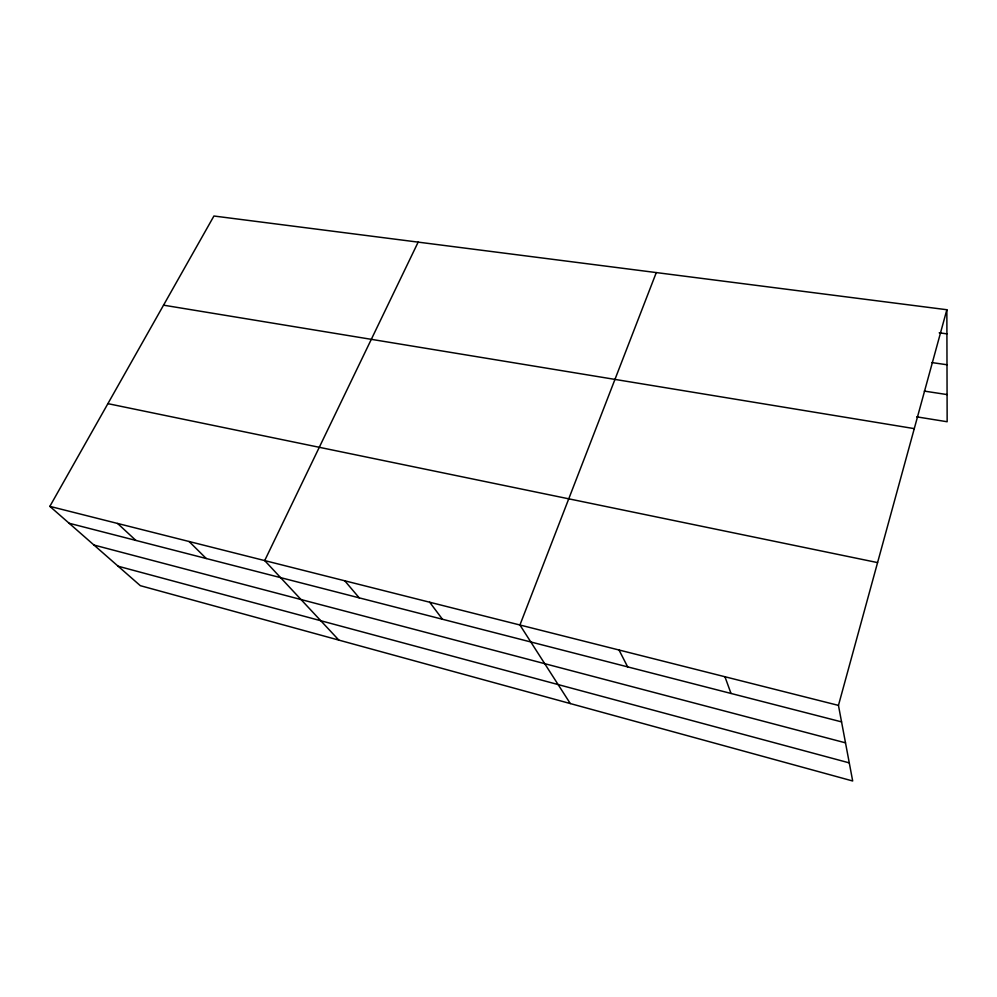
<?xml version="1.0" encoding="UTF-8"?>
<svg xmlns="http://www.w3.org/2000/svg" width="997" height="997" viewBox="0 0 997 997"><rect width="100%" height="100%" fill="white"/><g stroke="black" fill="none" stroke-linecap="round" stroke-linejoin="round"><path stroke-width="1.5" d="M838.452 705.39L946.851 309.731L213.931 216.013L49.85 506.364L140.328 585.675L852.684 780.987L838.452 705.39L49.85 506.364M656.288 272.58L519.923 625.007L570.296 703.558M418.154 242.134L264.691 560.588L338.843 640.099M939.199 332.811L946.913 333.858M931.821 362.572L947 364.752M924.306 391.098L947.075 394.575M916.704 416.846L947.15 421.743L946.851 309.731M163.545 305.169L914.274 428.623M107.9 403.648L877.572 562.595M69.105 523.251L841.555 721.878M93.955 545.035L845.506 742.84M118.132 566.221L849.27 762.879M117.584 523.462L135.866 540.411M189.094 541.508L206.254 558.519M344.75 580.79L359.194 597.839M429.682 602.225L442.456 619.249M619.012 650.007L627.661 666.881M724.944 676.751L731.013 693.463"/></g></svg>
